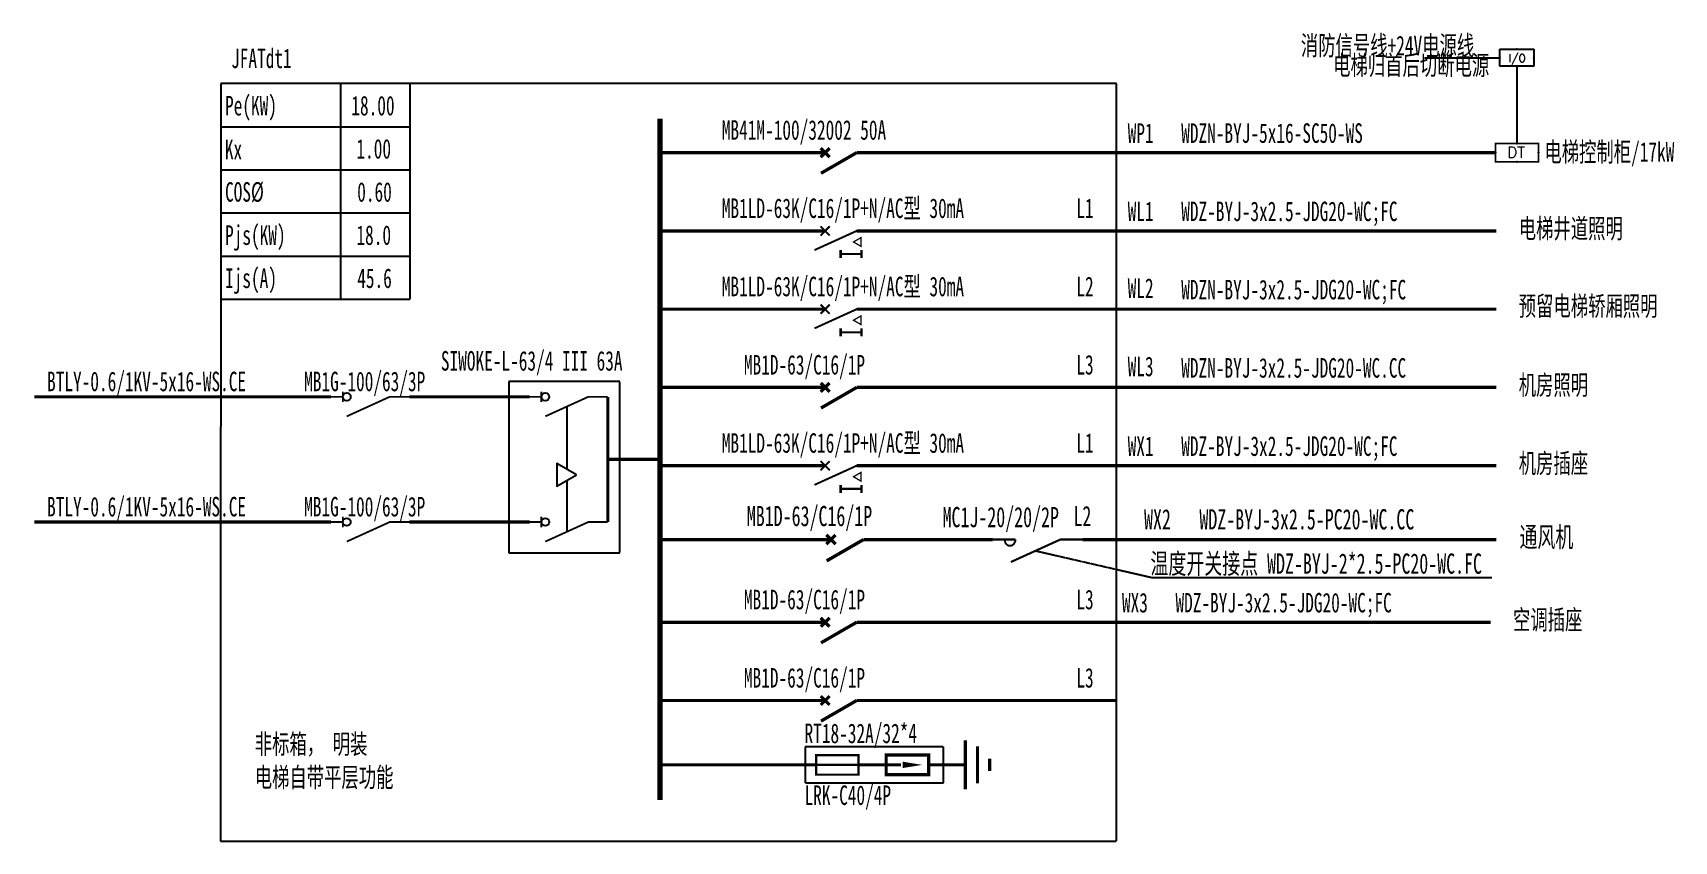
# Model space of a CAD drawing. Extents: x 1003095 to 1005612, y 84526 to 85765.
import ezdxf
from ezdxf.enums import TextEntityAlignment as Align

# ---------------------------------------------------------------- set-up
doc = ezdxf.new("R2010")
doc.units = 0
doc.header["$MEASUREMENT"] = 0
doc.linetypes.add('DASH', pattern=[0.35, 0.25, -0.1])
for name, color, linetype in [('ELEMENT', 3, 'Continuous'), ('EQUIP-动力', 3, 'Continuous'), ('WIRE-照明', 1, 'Continuous')]:
    doc.layers.add(name, color=color, linetype=linetype)
doc.styles.add('_TCH_LABEL', font='COMPLEX', dxfattribs={"bigfont": 'GBCBIG'})
doc.styles.add('_TEL_DIM', font='SIMPLEX', dxfattribs={"width": 0.8, "height": 3.5, "bigfont": 'HZTXT'})
doc.styles.add('宋体', font='', dxfattribs={"width": 0.65})
doc.styles.get('宋体').set_extended_font_data('SimSun')

# ---------------------------------------------------------------- blocks, each defined once
blk = doc.blocks.new('$element$00000577')
at = {"const_width": 0.0233}
for points in [[(0, 0), (0, -0.25)], [(-0.25, -0.2), (0, -0.75), (0, -1)]]:
    blk.add_lwpolyline(points, dxfattribs=at)
blk.add_arc((-0.008, -0.192), 0.0589, 81.8699, 278.1301)
at = {"flags": 9}
blk.add_attdef('S', (0, 0), '', height=0.00000667, dxfattribs=at)
blk = doc.blocks.new('A$C724342C4')
at = {"layer": 'WIRE-照明', "color": 3, "linetype": 'Continuous', "const_width": 50}
for points in [[(0, 0), (-369, 0), (-369, 0)], [(68, -68), (-68, 68)], [(-68, -68), (68, 68)], [(483, 0), (-64, -316)], [(837, 0), (483, 0), (483, 0)]]:
    blk.add_lwpolyline(points, dxfattribs=at)
blk = doc.blocks.new('$element$00000523')
at = {"const_width": 0.0233}
for points in [[(0, 0), (0, -0.15)], [(0, -1), (0, -0.75), (-0.25, -0.2)], [(-0.067, -0.15), (0.067, -0.15)]]:
    blk.add_lwpolyline(points, dxfattribs=at)
blk.add_circle((0, -0.2), 0.05)
at = {"flags": 9}
blk.add_attdef('S', (0, 0), '', height=0.00000667, dxfattribs=at)
blk = doc.blocks.new('$equip_U$00000540(USER-20120726EK)')
at = {"const_width": 0.0629}
blk.add_lwpolyline([(-0.82, 0.7), (0.82, 0.7), (0.82, 0), (-0.82, 0)], close=True, dxfattribs=at)
for p in [(0, 0.7), (-0.82, 0.35), (0, 0), (0.82, 0.35)]:
    blk.add_point(p)
at = {"color": 7, "style": '_TCH_LABEL'}
blk.add_attdef('$TEXT$', text='', height=0.429, dxfattribs=at).set_placement((-0.038, 0.365), align=Align.MIDDLE_CENTER)
at = {"color": 7, "style": '_TCH_LABEL', "flags": 1}
for tag in ['A', 'REMARK']:
    blk.add_attdef(tag, text='', height=0.0000286, dxfattribs=at).set_placement((0, 0), align=Align.MIDDLE_CENTER)
blk = doc.blocks.new('$equip$00002463')
for p, q in [((-0.65, 0.65), (-0.65, 0)), ((0.65, 0.65), (-0.65, 0.65)), ((0.65, 0), (0.65, 0.65)), ((-0.65, 0), (0.65, 0))]:
    blk.add_line(p, q)
at = {"const_width": 0.04}
blk.add_lwpolyline([(-0.65, 0.65), (-0.65, 0), (0.65, 0), (0.65, 0.65), (-0.65, 0.65), (-0.65, 0)], dxfattribs=at)
for p in [(0, 0.65), (-0.65, 0.325), (0, 0), (0.65, 0.325)]:
    blk.add_point(p)
at = {"color": 7, "style": '_TEL_DIM'}
blk.add_attdef('$TEXT$', text='', height=0.3, dxfattribs=at).set_placement((0.006, 0.343), align=Align.MIDDLE_CENTER)
at = {"color": 7, "style": '_TEL_DIM', "flags": 1}
blk.add_attdef('A', text='', height=0.00002, dxfattribs=at).set_placement((0, 0), align=Align.MIDDLE_CENTER)
blk = doc.blocks.new('A$C4CE31BB8')
at = {"layer": 'ELEMENT', "const_width": 20}
blk.add_lwpolyline([(68, -102), (-49, -169), (68, -237), (68, -102)], dxfattribs=at)
at = {"layer": 'EQUIP-动力', "const_width": 30}
for points in [[(-858, 0), (-483, 0)], [(375, 0), (0, 0), (-647, -294)], [(-413, -71), (-554, 71)], [(-554, -71), (-413, 71)]]:
    blk.add_lwpolyline(points, dxfattribs=at)
at = {"layer": 'ELEMENT', "style": '宋体', "width": 0.7}
blk.add_attdef('I', text='', height=360, rotation=90, dxfattribs=at).set_placement((-86, -355), align=Align.MIDDLE_CENTER)
blk = doc.blocks.new('$element$00000390')
at = {"const_width": 0.0333}
for points in [[(0, 0), (0, -0.375)], [(-0.25, -0.375), (0.25, -0.375)], [(-0.188, -0.5), (0.188, -0.5)], [(-0.062, -0.625), (0.062, -0.625)]]:
    blk.add_lwpolyline(points, dxfattribs=at)
at = {"flags": 9}
blk.add_attdef('S', (0, 0), '', height=0.00000667, dxfattribs=at)
blk = doc.blocks.new('$element$00000532')
at = {"const_width": 0.0333}
for points in [[(0, 0), (0, -0.283)], [(-0.1, -0.283), (0.1, -0.283), (0.1, -0.717), (-0.1, -0.717), (-0.1, -0.283)], [(0, -1), (0, -0.567)]]:
    blk.add_lwpolyline(points, dxfattribs=at)
for points in [[(-0.033, -0.55), (0.033, -0.55), (0, -0.35), (0.033, -0.55)], [(0.033, -0.55), (0, -0.35), (-0.033, -0.55), (0.033, -0.55)], [(0, -0.367), (-0.033, -0.567), (0.033, -0.567), (0, -0.367)]]:
    blk.add_solid(points)
at = {"flags": 9}
blk.add_attdef('S', (0, 0), '', height=0.00000667, dxfattribs=at)
blk = doc.blocks.new('$element$00000499')
at = {"const_width": 0.0233}
for points in [[(0, 0), (0, -1)], [(-0.1, -0.283), (0.1, -0.283), (0.1, -0.717), (-0.1, -0.717), (-0.1, -0.283)]]:
    blk.add_lwpolyline(points, dxfattribs=at)
at = {"flags": 9}
blk.add_attdef('S', (0, 0), '', height=0.00000667, dxfattribs=at)

msp = doc.modelspace()

# ---------------------------------------------------------------- linework, layer by layer
at = {"color": 0}
for p, q in [((1005229.2, 85727.2, 0), (1005344.7, 85727.2, 0)), ((1005370.7, 85714.2, 0), (1005370.7, 85595.6, 0)), ((1003383.3, 85687.5), (1003383.3, 85356.8)), ((1003673, 85687.5), (1003383.3, 85687.5)), ((1003566.7, 85687.5), (1003566.7, 85356.8)), ((1003673, 85687.5), (1003673, 85356.8)), ((1003383.3, 85621.4), (1003673, 85621.4)), ((1003383.3, 85555.2), (1003673, 85555.2)), ((1003383.3, 85489.1), (1003673, 85489.1)), ((1003383.3, 85422.9), (1003673, 85422.9)), ((1003383.3, 85356.8), (1003673, 85356.8))]:
    msp.add_line(p, q, dxfattribs=at)
at = {"color": 0, "linetype": 'DASH'}
for p, q in [((1003913.6, 85192.2), (1003913.6, 85096.2)), ((1003913.6, 85078.9), (1003913.6, 85000.2))]:
    msp.add_line(p, q, dxfattribs=at)
for points in [[(1003382.4, 84525.9), (1004756.6, 84525.9), (1004756.6, 85687.5), (1003383.3, 85687.5)], [(1003825, 84968), (1003995, 84968), (1003995, 85230.6), (1003825, 85230.6)], [(1004279.2, 84615.5), (1004491.4, 84615.5), (1004491.4, 84670.4), (1004279.2, 84670.4)]]:
    msp.add_lwpolyline(points, close=True, dxfattribs=at)
at = {"color": 0}
for points, const_width in [([(1004056.6, 85633.6), (1004056.6, 84588.8)], 8), ([(1004056.6, 85581.6), (1004309.9, 85581.6)], 5), ([(1004393.6, 85581.6), (1005339.2, 85581.6)], 5), ([(1004056.6, 85461.6), (1004309.9, 85461.6)], 5), ([(1004358.2, 85461.6), (1005339.2, 85461.6)], 5), ([(1004056.6, 85341.6), (1004309.9, 85341.6)], 5), ([(1004358.2, 85341.6), (1005339.2, 85341.6)], 5), ([(1003552.1, 85207.2), (1003097.3, 85207.2)], 5), ([(1003672.1, 85207.2), (1003856.6, 85207.2)], 5), ([(1003976.6, 85207.2), (1003976.6, 85015.2)], 5), ([(1004056.6, 85221.6), (1004309.9, 85221.6)], 5), ([(1004358.2, 85221.6), (1005339.2, 85221.6)], 5), ([(1003976.6, 85111.2), (1004056.6, 85111.2)], 5), ([(1004056.6, 85101.6), (1004309.9, 85101.6)], 5), ([(1004358.2, 85101.6), (1005339.2, 85101.6)], 5), ([(1003552.1, 85015.2), (1003097.3, 85015.2)], 5), ([(1003672.1, 85015.2), (1003856.6, 85015.2)], 5), ([(1004056.6, 84988.4), (1004318.8, 84988.4)], 5.17), ([(1004368.8, 84988.4), (1004567, 84988.4)], 5.17), ([(1004705, 84988.4), (1005339.1, 84988.4)], 5.17), ([(1004056.6, 84861.6), (1004309.9, 84861.6)], 5), ([(1004358.2, 84861.6), (1005330.4, 84861.6)], 5), ([(1004056.6, 84741.6), (1004309.9, 84741.6)], 5), ([(1004358.2, 84741.6), (1004756.6, 84741.6)], 5), ([(1004056.6, 84642.9), (1004296.7, 84642.9)], 5)]:
    msp.add_lwpolyline(points, dxfattribs=dict(at, const_width=const_width))
msp.add_lwpolyline([(1003928.6, 85087.5), (1003898.6, 85104.9), (1003898.6, 85070.2)], close=True, dxfattribs=at)
at = {"color": 0, "linetype": 'DASH'}
msp.add_lwpolyline([(1004632.5, 84971.2), (1004810.6, 84930.3), (1005332.2, 84930.3)], dxfattribs=at)

# ---------------------------------------------------------------- block references
at = {"color": 0}
ref = msp.add_blockref('$equip$00002463', (1005370.7, 85740.2, 0), dxfattribs=dict(at, xscale=-40, yscale=40, zscale=40, rotation=180))
ref.add_attrib('$TEXT$', 'I/O', dxfattribs={"color": 7, "height": 12, "style": '_TEL_DIM'}).set_placement((1005371, 85726.5, 0), align=Align.MIDDLE_CENTER)
for p, xscale, yscale, zscale in [((1004309.9, 85581.6), 0.1, 0.1, 0.1), ((1004309.9, 85221.6), 0.1, 0.1, 0.1), ((1004318.8, 84988.4), 0.1035, 0.1035, 0.1035), ((1004309.9, 84861.6), 0.1, 0.1, 0.1), ((1004309.9, 84741.6), 0.1, 0.1, 0.1)]:
    msp.add_blockref('A$C724342C4', p, dxfattribs=dict(at, xscale=xscale, yscale=yscale, zscale=zscale))
for name, p, xscale, yscale, zscale, values in [('$equip_U$00000540(USER-20120726EK)', (1005370.8, 85567.6, 0), 40, 40, 40, {'$TEXT$': 'DT'}), ('A$C4CE31BB8', (1004358.2, 85461.6), 0.1, 0.1, 0.1, {'I': 'I'}), ('A$C4CE31BB8', (1004358.2, 85341.6), 0.1, 0.1, 0.1, {'I': 'I'}), ('A$C4CE31BB8', (1004358.2, 85101.6), 0.1, 0.1, 0.1, {'I': 'I'})]:
    msp.add_blockref(name, p, dxfattribs=dict(at, xscale=xscale, yscale=yscale, zscale=zscale)).add_auto_attribs(values)
for name, p, xscale, yscale, zscale, rotation in [('$element$00000523', (1003552.3, 85207.2), 119.7, 119.7, 119.7, 90), ('$element$00000523', (1003856.8, 85207.2), 119.7, 119.7, 119.7, 90), ('$element$00000523', (1003552.3, 85015.2), 119.7, 119.7, 119.7, 90), ('$element$00000523', (1003856.8, 85015.2), 119.7, 119.7, 119.7, 90), ('$element$00000577', (1004567, 84988.4), 138, 138, 138, 90.0000000000355), ('$element$00000390', (1004468.5, 84642.9), 150, 150, 150, 90), ('$element$00000499', (1004253.5, 84642.9), 150, 150, 150, 90), ('$element$00000532', (1004511, 84642.9), 150, -150, 150, 90)]:
    msp.add_blockref(name, p, dxfattribs=dict(at, xscale=xscale, yscale=yscale, zscale=zscale, rotation=rotation))

# ---------------------------------------------------------------- texts
at = {"color": 0, "style": '宋体', "width": 0.65}
msp.add_text('消防信号线+24V电源线', height=30, dxfattribs=at).set_placement((1005172.3, 85730.9, 0), align=Align.CENTER)
for s, height, p in [('JFATdt1', 30, (1003398.9, 85711.3)), ('电梯归首后切断电源', 30, (1005088.9, 85700.7, 0)), ('Pe(KW)', 30, (1003389.6, 85638.7)), ('18.00', 30, (1003583.3, 85638.7)), ('WP1', 30, (1004773.8, 85596.6)), ('WDZN-BYJ-5x16-SC50-WS', 30, (1004855.9, 85596.6)), ('Kx', 30, (1003389.3, 85571.5)), ('1.00', 30, (1003591.1, 85572.5)), ('电梯控制柜/17kW', 30, (1005412.8, 85567.8)), ('COS%%C', 30, (1003389.6, 85506.4)), ('0.60', 30, (1003592.3, 85506.4)), ('L1', 30, (1004695.1, 85481.4)), ('WL1', 30, (1004773.8, 85476.6)), ('WDZ-BYJ-3x2.5-JDG20-WC;FC', 30, (1004855.9, 85476.6)), ('电梯井道照明', 30, (1005373.5, 85450.4)), ('Pjs(KW)', 30, (1003389.6, 85440.2)), ('18.0', 30, (1003591.1, 85440.2)), ('Ijs(A)', 30, (1003389.6, 85374.1)), ('45.6', 30, (1003592.3, 85374.1)), ('L2', 30, (1004695.1, 85361.4)), ('WL2', 30, (1004773.8, 85358.8)), ('WDZN-BYJ-3x2.5-JDG20-WC;FC', 30, (1004855.9, 85356.6)), ('预留电梯轿厢照明', 30, (1005373.5, 85331.5)), ('L3', 30, (1004695.1, 85241.4)), ('WL3', 30, (1004773.8, 85238.8)), ('WDZN-BYJ-3x2.5-JDG20-WC.CC', 30, (1004855.9, 85236.6)), ('BTLY-0.6/1KV-5x16-WS.CE', 30, (1003116.7, 85215.8)), ('机房照明', 30, (1005373.5, 85210.4)), ('L1', 30, (1004695.1, 85121.4)), ('WX1', 30, (1004773.8, 85116.6)), ('WDZ-BYJ-3x2.5-JDG20-WC;FC', 30, (1004855.9, 85116.6)), ('机房插座', 30, (1005373.5, 85090.4)), ('BTLY-0.6/1KV-5x16-WS.CE', 30, (1003116.7, 85023.8)), ('L2', 31.05, (1004690.6, 85008.9)), ('WX2', 31.05, (1004798.9, 85003.9)), ('WDZ-BYJ-3x2.5-PC20-WC.CC', 31.05, (1004883.8, 85003.9)), ('通风机', 31.05, (1005374.6, 84976.8)), ('温度开关接点 WDZ-BYJ-2*2.5-PC20-WC.FC', 31.05, (1004808.7, 84936)), ('L3', 30, (1004695.1, 84881.4)), ('WX3', 30, (1004765, 84876.6)), ('WDZ-BYJ-3x2.5-JDG20-WC;FC', 30, (1004847.1, 84876.6)), ('空调插座', 30, (1005364.7, 84850.4)), ('L3', 30, (1004695.1, 84761.4)), ('非标箱， 明装', 30, (1003435.1, 84659.9)), ('电梯自带平层功能', 30, (1003435.1, 84608.9))]:
    msp.add_text(s, height=height, dxfattribs=at).set_placement(p)
at = {"color": 234, "style": '宋体', "width": 0.65}
msp.add_text('MB41M-100/32002 50A', height=30, dxfattribs=at).set_placement((1004151.4, 85601.4))
at = {"color": 30, "style": '宋体', "width": 0.65}
for p in [(1004151.4, 85481.4), (1004151.4, 85361.4), (1004151.4, 85121.4)]:
    msp.add_text('MB1LD-63K/C16/1P+N/AC型 30mA', height=30, dxfattribs=at).set_placement(p)
at = {"color": 3, "style": '宋体', "width": 0.65}
for s, p in [('SIWOKE-L-63/4 III 63A', (1003720.6, 85247.4)), ('RT18-32A/32*4', (1004278.3, 84676.2))]:
    msp.add_text(s, height=30, dxfattribs=at).set_placement(p)
at = {"color": 6, "style": '宋体', "width": 0.65}
for s, height, p in [('MB1D-63/C16/1P', 30, (1004185.3, 85241.4)), ('MB1G-100/63/3P', 30, (1003510.9, 85215.8)), ('MB1G-100/63/3P', 30, (1003510.9, 85023.8)), ('MB1D-63/C16/1P', 31.05, (1004189.8, 85008.9)), ('MB1D-63/C16/1P', 30, (1004185.3, 84881.4)), ('MB1D-63/C16/1P', 30, (1004185.3, 84761.4))]:
    msp.add_text(s, height=height, dxfattribs=at).set_placement(p)
at = {"color": 1, "style": '宋体', "width": 0.65}
msp.add_text('MC1J-20/20/2P', height=31.05, dxfattribs=at).set_placement((1004489.9, 85007.3))
at = {"color": 222, "style": '宋体', "width": 0.65}
msp.add_text('LRK-C40/4P', height=30, dxfattribs=at).set_placement((1004278.3, 84581.4))

doc.saveas('drawing.dxf')
